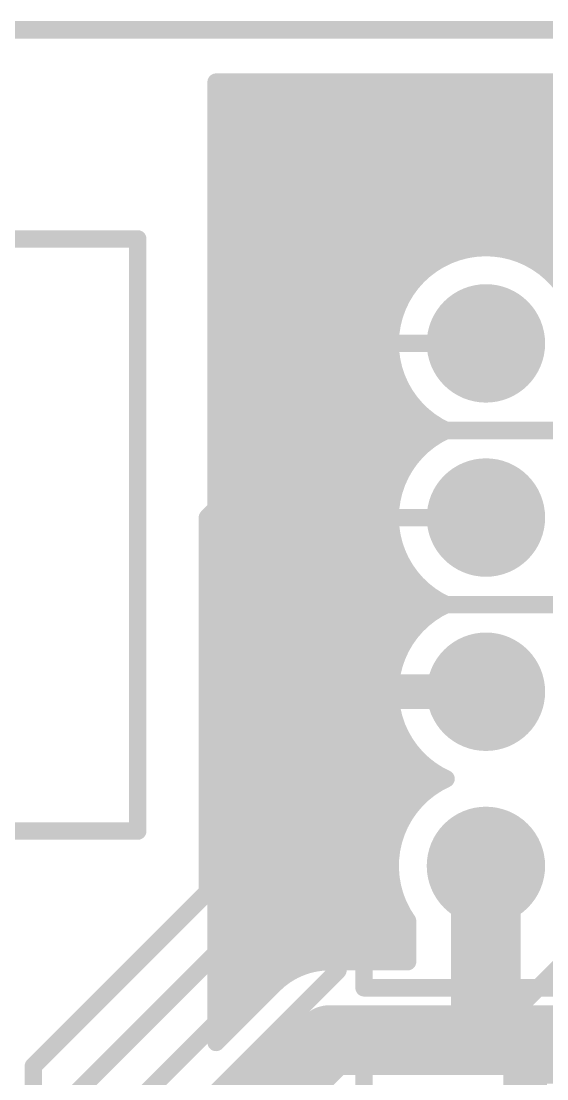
# Model space of a CAD drawing. Header units: millimetres. Extents: x 1.9 to 5.81, y 3 to 5.61.
# Drawn here: x 5.013 to 5.315, y 4.998 to 5.605 of the extents above; entities that cross this region are included whole.
import ezdxf

# ---------------------------------------------------------------- set-up
doc = ezdxf.new("R2010")
doc.units = ezdxf.units.MM
doc.header["$MEASUREMENT"] = 0
for name, color, linetype in [('BottomLayer', 5, 'Continuous'), ('BottomSolder', 6, 'Continuous'), ('KeepOutLayer', 6, 'Continuous'), ('MultiLayer', 9, 'Continuous'), ('TopLayer', 1, 'Continuous'), ('TopOverlay', 2, 'Continuous'), ('TopSolder', 216, 'Continuous')]:
    doc.layers.add(name, color=color, linetype=linetype)

msp = doc.modelspace()

# ---------------------------------------------------------------- linework, layer by layer
at = {"layer": 'BottomLayer'}
for points, const_width in [([(5.125, 5.57), (5.63577, 5.57)], 0.01), ([(5.125, 5.57), (5.63577, 5.57)], 0.01), ([(5.125, 5.01864), (5.125, 5.57)], 0.01), ([(5.13, 5.02364), (5.13, 5.57)], 0.01), ([(5.14, 5.03364), (5.14, 5.57)], 0.01), ([(5.15, 5.04364), (5.15, 5.57)], 0.01), ([(5.16, 5.05354), (5.16, 5.57)], 0.01), ([(5.17, 5.06031), (5.17, 5.57)], 0.01), ([(5.18, 5.06387), (5.18, 5.57)], 0.01), ([(5.19, 5.065), (5.19, 5.57)], 0.01), ([(5.2, 5.065), (5.2, 5.57)], 0.01), ([(5.21, 5.065), (5.21, 5.57)], 0.01), ([(5.22, 5.065), (5.22, 5.57)], 0.01), ([(5.23, 5.44291), (5.23, 5.57)], 0.01), ([(5.24, 5.45775), (5.24, 5.57)], 0.01), ([(5.25, 5.4661), (5.25, 5.57)], 0.01), ([(5.26, 5.47123), (5.26, 5.57)], 0.01), ([(5.27, 5.47408), (5.27, 5.57)], 0.01), ([(5.28, 5.475), (5.28, 5.57)], 0.01), ([(5.29, 5.47408), (5.29, 5.57)], 0.01), ([(5.3, 5.47123), (5.3, 5.57)], 0.01), ([(5.31, 5.4661), (5.31, 5.57)], 0.01), ([(5.125, 5.56), (5.62635, 5.56)], 0.01), ([(5.125, 5.55), (5.61922, 5.55)], 0.01), ([(5.125, 5.54), (5.61383, 5.54)], 0.01), ([(5.125, 5.53), (5.60986, 5.53)], 0.01), ([(5.125, 5.52), (5.60713, 5.52)], 0.01), ([(5.125, 5.51), (5.60553, 5.51)], 0.01), ([(5.125, 5.5), (5.605, 5.5)], 0.01), ([(5.125, 5.49), (5.60553, 5.49)], 0.01), ([(5.125, 5.48), (5.60713, 5.48)], 0.01), ([(5.125, 5.47), (5.25709, 5.47)], 0.01), ([(5.30291, 5.47), (5.35709, 5.47)], 0.01), ([(5.125, 5.46), (5.24225, 5.46)], 0.01), ([(5.31775, 5.46), (5.34225, 5.46)], 0.01), ([(5.125, 5.45), (5.2339, 5.45)], 0.01), ([(5.125, 5.44), (5.22877, 5.44)], 0.01), ([(5.125, 5.43), (5.22592, 5.43)], 0.01), ([(5.125, 5.42), (5.225, 5.42)], 0.01), ([(5.125, 5.41), (5.22592, 5.41)], 0.01), ([(5.125, 5.4), (5.22877, 5.4)], 0.01), ([(5.23, 5.34291), (5.23, 5.39709)], 0.01), ([(5.125, 5.39), (5.2339, 5.39)], 0.01), ([(5.24, 5.35775), (5.24, 5.38225)], 0.01), ([(5.125, 5.38), (5.24225, 5.38)], 0.01), ([(5.125, 5.37), (5.25709, 5.37)], 0.01), ([(5.25, 5.3661), (5.25, 5.3739)], 0.01), ([(5.125, 5.36), (5.24225, 5.36)], 0.01), ([(5.125, 5.35), (5.2339, 5.35)], 0.01), ([(5.125, 5.34), (5.22877, 5.34)], 0.01), ([(5.125, 5.33), (5.22592, 5.33)], 0.01), ([(5.125, 5.32), (5.225, 5.32)], 0.01), ([(5.125, 5.31), (5.22592, 5.31)], 0.01), ([(5.125, 5.3), (5.22877, 5.3)], 0.01), ([(5.23, 5.24291), (5.23, 5.29709)], 0.01), ([(5.125, 5.29), (5.2339, 5.29)], 0.01), ([(5.125, 5.28), (5.24225, 5.28)], 0.01), ([(5.24, 5.25775), (5.24, 5.28225)], 0.01), ([(5.25, 5.2661), (5.25, 5.2739)], 0.01), ([(5.125, 5.27), (5.25709, 5.27)], 0.01), ([(5.125, 5.26), (5.24225, 5.26)], 0.01), ([(5.125, 5.25), (5.2339, 5.25)], 0.01), ([(5.125, 5.24), (5.22877, 5.24)], 0.01), ([(5.125, 5.23), (5.22592, 5.23)], 0.01), ([(5.23, 5.22), (5.28, 5.22)], 0.02), ([(5.125, 5.22), (5.225, 5.22)], 0.01), ([(5.125, 5.21), (5.22592, 5.21)], 0.01), ([(5.125, 5.2), (5.22877, 5.2)], 0.01), ([(5.23, 5.14291), (5.23, 5.19709)], 0.01), ([(5.125, 5.19), (5.2339, 5.19)], 0.01), ([(5.24, 5.15775), (5.24, 5.18225)], 0.01), ([(5.125, 5.18), (5.24225, 5.18)], 0.01), ([(5.125, 5.17), (5.25709, 5.17)], 0.01), ([(5.25, 5.1661), (5.25, 5.1739)], 0.01), ([(5.125, 5.16), (5.24225, 5.16)], 0.01), ([(5.125, 5.15), (5.2339, 5.15)], 0.01), ([(5.125, 5.14), (5.22877, 5.14)], 0.01), ([(5.28, 5.02), (5.28, 5.12)], 0.04), ([(5.125, 5.13), (5.22592, 5.13)], 0.01), ([(5.125, 5.12), (5.225, 5.12)], 0.01), ([(5.125, 5.11), (5.22592, 5.11)], 0.01), ([(5.125, 5.1), (5.22877, 5.1)], 0.01), ([(5.23, 5.065), (5.23, 5.09709)], 0.01), ([(5.125, 5.09), (5.2339, 5.09)], 0.01), ([(5.235, 5.065), (5.235, 5.08838)], 0.01), ([(5.125, 5.08), (5.235, 5.08)], 0.01), ([(5.125, 5.07), (5.235, 5.07)], 0.01), ([(5.125, 5.06), (5.16938, 5.06)], 0.01), ([(5.19, 5.065), (5.235, 5.065)], 0.01), ([(5.125, 5.01864), (5.15816, 5.0518)], 0.01), ([(5.125, 5.05), (5.15636, 5.05)], 0.01), ([(5.125, 5.04), (5.14636, 5.04)], 0.01), ([(5.04, 4.87), (5.19, 5.02)], 0.04), ([(5.125, 5.03), (5.13636, 5.03)], 0.01), ([(5.19, 5.02), (5.39, 5.02)], 0.04)]:
    msp.add_lwpolyline(points, dxfattribs=dict(at, const_width=const_width))
for points, const_width in [([(5.1225, 5.57, 1), (5.1275, 5.57, 1)], 0.005), ([(5.1225, 5.57, 1), (5.1275, 5.57, 1)], 0.005), ([(5.1225, 5.57, 1), (5.1275, 5.57, 1)], 0.005), ([(5.1275, 5.57, 1), (5.1325, 5.57, 1)], 0.005), ([(5.1375, 5.57, 1), (5.1425, 5.57, 1)], 0.005), ([(5.1475, 5.57, 1), (5.1525, 5.57, 1)], 0.005), ([(5.1575, 5.57, 1), (5.1625, 5.57, 1)], 0.005), ([(5.1675, 5.57, 1), (5.1725, 5.57, 1)], 0.005), ([(5.1775, 5.57, 1), (5.1825, 5.57, 1)], 0.005), ([(5.1875, 5.57, 1), (5.1925, 5.57, 1)], 0.005), ([(5.1975, 5.57, 1), (5.2025, 5.57, 1)], 0.005), ([(5.2075, 5.57, 1), (5.2125, 5.57, 1)], 0.005), ([(5.2175, 5.57, 1), (5.2225, 5.57, 1)], 0.005), ([(5.2275, 5.57, 1), (5.2325, 5.57, 1)], 0.005), ([(5.2375, 5.57, 1), (5.2425, 5.57, 1)], 0.005), ([(5.2475, 5.57, 1), (5.2525, 5.57, 1)], 0.005), ([(5.2575, 5.57, 1), (5.2625, 5.57, 1)], 0.005), ([(5.2675, 5.57, 1), (5.2725, 5.57, 1)], 0.005), ([(5.2775, 5.57, 1), (5.2825, 5.57, 1)], 0.005), ([(5.2875, 5.57, 1), (5.2925, 5.57, 1)], 0.005), ([(5.2975, 5.57, 1), (5.3025, 5.57, 1)], 0.005), ([(5.3075, 5.57, 1), (5.3125, 5.57, 1)], 0.005), ([(5.1225, 5.56, 1), (5.1275, 5.56, 1)], 0.005), ([(5.1225, 5.55, 1), (5.1275, 5.55, 1)], 0.005), ([(5.1225, 5.54, 1), (5.1275, 5.54, 1)], 0.005), ([(5.1225, 5.53, 1), (5.1275, 5.53, 1)], 0.005), ([(5.1225, 5.52, 1), (5.1275, 5.52, 1)], 0.005), ([(5.1225, 5.51, 1), (5.1275, 5.51, 1)], 0.005), ([(5.1225, 5.5, 1), (5.1275, 5.5, 1)], 0.005), ([(5.1225, 5.49, 1), (5.1275, 5.49, 1)], 0.005), ([(5.1225, 5.48, 1), (5.1275, 5.48, 1)], 0.005), ([(5.2675, 5.47408, 1), (5.2725, 5.47408, 1)], 0.005), ([(5.2775, 5.475, 1), (5.2825, 5.475, 1)], 0.005), ([(5.2875, 5.47408, 1), (5.2925, 5.47408, 1)], 0.005), ([(5.1225, 5.47, 1), (5.1275, 5.47, 1)], 0.005), ([(5.25459, 5.47, 1), (5.25959, 5.47, 1)], 0.005), ([(5.2575, 5.47123, 1), (5.2625, 5.47123, 1)], 0.005), ([(5.2975, 5.47123, 1), (5.3025, 5.47123, 1)], 0.005), ([(5.30041, 5.47, 1), (5.30541, 5.47, 1)], 0.005), ([(5.2475, 5.4661, 1), (5.2525, 5.4661, 1)], 0.005), ([(5.3075, 5.4661, 1), (5.3125, 5.4661, 1)], 0.005), ([(5.1225, 5.46, 1), (5.1275, 5.46, 1)], 0.005), ([(5.2375, 5.45775, 1), (5.2425, 5.45775, 1)], 0.005), ([(5.23975, 5.46, 1), (5.24475, 5.46, 1)], 0.005), ([(5.31525, 5.46, 1), (5.32025, 5.46, 1)], 0.005), ([(5.1225, 5.45, 1), (5.1275, 5.45, 1)], 0.005), ([(5.2314, 5.45, 1), (5.2364, 5.45, 1)], 0.005), ([(5.2275, 5.44291, 1), (5.2325, 5.44291, 1)], 0.005), ([(5.265, 5.42, 1), (5.295, 5.42, 1)], 0.03), ([(5.1225, 5.44, 1), (5.1275, 5.44, 1)], 0.005), ([(5.22627, 5.44, 1), (5.23127, 5.44, 1)], 0.005), ([(5.1225, 5.43, 1), (5.1275, 5.43, 1)], 0.005), ([(5.22342, 5.43, 1), (5.22842, 5.43, 1)], 0.005), ([(5.1225, 5.42, 1), (5.1275, 5.42, 1)], 0.005), ([(5.2225, 5.42, 1), (5.2275, 5.42, 1)], 0.005), ([(5.1225, 5.41, 1), (5.1275, 5.41, 1)], 0.005), ([(5.22342, 5.41, 1), (5.22842, 5.41, 1)], 0.005), ([(5.1225, 5.4, 1), (5.1275, 5.4, 1)], 0.005), ([(5.22627, 5.4, 1), (5.23127, 5.4, 1)], 0.005), ([(5.2275, 5.39709, 1), (5.2325, 5.39709, 1)], 0.005), ([(5.1225, 5.39, 1), (5.1275, 5.39, 1)], 0.005), ([(5.2314, 5.39, 1), (5.2364, 5.39, 1)], 0.005), ([(5.2375, 5.38225, 1), (5.2425, 5.38225, 1)], 0.005), ([(5.1225, 5.38, 1), (5.1275, 5.38, 1)], 0.005), ([(5.23975, 5.38, 1), (5.24475, 5.38, 1)], 0.005), ([(5.1225, 5.37, 1), (5.1275, 5.37, 1)], 0.005), ([(5.2475, 5.3739, 1), (5.2525, 5.3739, 1)], 0.005), ([(5.25459, 5.37, 1), (5.25959, 5.37, 1)], 0.005), ([(5.25459, 5.37, 1), (5.25959, 5.37, 1)], 0.005), ([(5.25459, 5.37, 1), (5.25959, 5.37, 1)], 0.005), ([(5.2475, 5.3661, 1), (5.2525, 5.3661, 1)], 0.005), ([(5.1225, 5.36, 1), (5.1275, 5.36, 1)], 0.005), ([(5.2375, 5.35775, 1), (5.2425, 5.35775, 1)], 0.005), ([(5.23975, 5.36, 1), (5.24475, 5.36, 1)], 0.005), ([(5.1225, 5.35, 1), (5.1275, 5.35, 1)], 0.005), ([(5.2314, 5.35, 1), (5.2364, 5.35, 1)], 0.005), ([(5.265, 5.32, 1), (5.295, 5.32, 1)], 0.03), ([(5.1225, 5.34, 1), (5.1275, 5.34, 1)], 0.005), ([(5.22627, 5.34, 1), (5.23127, 5.34, 1)], 0.005), ([(5.2275, 5.34291, 1), (5.2325, 5.34291, 1)], 0.005), ([(5.1225, 5.33, 1), (5.1275, 5.33, 1)], 0.005), ([(5.22342, 5.33, 1), (5.22842, 5.33, 1)], 0.005), ([(5.1225, 5.32, 1), (5.1275, 5.32, 1)], 0.005), ([(5.2225, 5.32, 1), (5.2275, 5.32, 1)], 0.005), ([(5.1225, 5.31, 1), (5.1275, 5.31, 1)], 0.005), ([(5.22342, 5.31, 1), (5.22842, 5.31, 1)], 0.005), ([(5.1225, 5.3, 1), (5.1275, 5.3, 1)], 0.005), ([(5.22627, 5.3, 1), (5.23127, 5.3, 1)], 0.005), ([(5.2275, 5.29709, 1), (5.2325, 5.29709, 1)], 0.005), ([(5.1225, 5.29, 1), (5.1275, 5.29, 1)], 0.005), ([(5.2314, 5.29, 1), (5.2364, 5.29, 1)], 0.005), ([(5.1225, 5.28, 1), (5.1275, 5.28, 1)], 0.005), ([(5.2375, 5.28225, 1), (5.2425, 5.28225, 1)], 0.005), ([(5.23975, 5.28, 1), (5.24475, 5.28, 1)], 0.005), ([(5.2475, 5.2739, 1), (5.2525, 5.2739, 1)], 0.005), ([(5.1225, 5.27, 1), (5.1275, 5.27, 1)], 0.005), ([(5.2475, 5.2661, 1), (5.2525, 5.2661, 1)], 0.005), ([(5.25459, 5.27, 1), (5.25959, 5.27, 1)], 0.005), ([(5.25459, 5.27, 1), (5.25959, 5.27, 1)], 0.005), ([(5.25459, 5.27, 1), (5.25959, 5.27, 1)], 0.005), ([(5.1225, 5.26, 1), (5.1275, 5.26, 1)], 0.005), ([(5.23975, 5.26, 1), (5.24475, 5.26, 1)], 0.005), ([(5.2375, 5.25775, 1), (5.2425, 5.25775, 1)], 0.005), ([(5.1225, 5.25, 1), (5.1275, 5.25, 1)], 0.005), ([(5.2314, 5.25, 1), (5.2364, 5.25, 1)], 0.005), ([(5.2275, 5.24291, 1), (5.2325, 5.24291, 1)], 0.005), ([(5.265, 5.22, 1), (5.295, 5.22, 1)], 0.03), ([(5.1225, 5.24, 1), (5.1275, 5.24, 1)], 0.005), ([(5.22627, 5.24, 1), (5.23127, 5.24, 1)], 0.005), ([(5.1225, 5.23, 1), (5.1275, 5.23, 1)], 0.005), ([(5.22342, 5.23, 1), (5.22842, 5.23, 1)], 0.005), ([(5.225, 5.22, 1), (5.235, 5.22, 1)], 0.01), ([(5.275, 5.22, 1), (5.285, 5.22, 1)], 0.01), ([(5.1225, 5.22, 1), (5.1275, 5.22, 1)], 0.005), ([(5.2225, 5.22, 1), (5.2275, 5.22, 1)], 0.005), ([(5.1225, 5.21, 1), (5.1275, 5.21, 1)], 0.005), ([(5.22342, 5.21, 1), (5.22842, 5.21, 1)], 0.005), ([(5.1225, 5.2, 1), (5.1275, 5.2, 1)], 0.005), ([(5.22627, 5.2, 1), (5.23127, 5.2, 1)], 0.005), ([(5.2275, 5.19709, 1), (5.2325, 5.19709, 1)], 0.005), ([(5.1225, 5.19, 1), (5.1275, 5.19, 1)], 0.005), ([(5.2314, 5.19, 1), (5.2364, 5.19, 1)], 0.005), ([(5.2375, 5.18225, 1), (5.2425, 5.18225, 1)], 0.005), ([(5.1225, 5.18, 1), (5.1275, 5.18, 1)], 0.005), ([(5.23975, 5.18, 1), (5.24475, 5.18, 1)], 0.005), ([(5.1225, 5.17, 1), (5.1275, 5.17, 1)], 0.005), ([(5.2475, 5.1739, 1), (5.2525, 5.1739, 1)], 0.005), ([(5.25459, 5.17, 1), (5.25959, 5.17, 1)], 0.005), ([(5.25459, 5.17, 1), (5.25959, 5.17, 1)], 0.005), ([(5.25459, 5.17, 1), (5.25959, 5.17, 1)], 0.005), ([(5.2475, 5.1661, 1), (5.2525, 5.1661, 1)], 0.005), ([(5.1225, 5.16, 1), (5.1275, 5.16, 1)], 0.005), ([(5.2375, 5.15775, 1), (5.2425, 5.15775, 1)], 0.005), ([(5.23975, 5.16, 1), (5.24475, 5.16, 1)], 0.005), ([(5.1225, 5.15, 1), (5.1275, 5.15, 1)], 0.005), ([(5.2314, 5.15, 1), (5.2364, 5.15, 1)], 0.005), ([(5.265, 5.12, 1), (5.295, 5.12, 1)], 0.03), ([(5.1225, 5.14, 1), (5.1275, 5.14, 1)], 0.005), ([(5.22627, 5.14, 1), (5.23127, 5.14, 1)], 0.005), ([(5.2275, 5.14291, 1), (5.2325, 5.14291, 1)], 0.005), ([(5.27, 5.12, 1), (5.29, 5.12, 1)], 0.02), ([(5.1225, 5.13, 1), (5.1275, 5.13, 1)], 0.005), ([(5.22342, 5.13, 1), (5.22842, 5.13, 1)], 0.005), ([(5.1225, 5.12, 1), (5.1275, 5.12, 1)], 0.005), ([(5.2225, 5.12, 1), (5.2275, 5.12, 1)], 0.005), ([(5.1225, 5.11, 1), (5.1275, 5.11, 1)], 0.005), ([(5.22342, 5.11, 1), (5.22842, 5.11, 1)], 0.005), ([(5.1225, 5.1, 1), (5.1275, 5.1, 1)], 0.005), ([(5.22627, 5.1, 1), (5.23127, 5.1, 1)], 0.005), ([(5.2275, 5.09709, 1), (5.2325, 5.09709, 1)], 0.005), ([(5.1225, 5.09, 1), (5.1275, 5.09, 1)], 0.005), ([(5.2314, 5.09, 1), (5.2364, 5.09, 1)], 0.005), ([(5.2325, 5.08838, 1), (5.2375, 5.08838, 1)], 0.005), ([(5.2325, 5.08838, 1), (5.2375, 5.08838, 1)], 0.005), ([(5.1225, 5.08, 1), (5.1275, 5.08, 1)], 0.005), ([(5.2325, 5.08, 1), (5.2375, 5.08, 1)], 0.005), ([(5.1225, 5.07, 1), (5.1275, 5.07, 1)], 0.005), ([(5.2325, 5.07, 1), (5.2375, 5.07, 1)], 0.005), ([(5.1225, 5.06, 1), (5.1275, 5.06, 1)], 0.005), ([(5.16688, 5.06, 1), (5.17188, 5.06, 1)], 0.005), ([(5.1675, 5.06031, 1), (5.1725, 5.06031, 1)], 0.005), ([(5.1775, 5.06387, 1), (5.1825, 5.06387, 1)], 0.005), ([(5.1875, 5.065, 1), (5.1925, 5.065, 1)], 0.005), ([(5.1875, 5.065, 1), (5.1925, 5.065, 1)], 0.005), ([(5.1875, 5.065, 1), (5.1925, 5.065, 1)], 0.005), ([(5.1875, 5.065, 1), (5.1925, 5.065, 1)], 0.005), ([(5.1975, 5.065, 1), (5.2025, 5.065, 1)], 0.005), ([(5.2075, 5.065, 1), (5.2125, 5.065, 1)], 0.005), ([(5.2175, 5.065, 1), (5.2225, 5.065, 1)], 0.005), ([(5.2275, 5.065, 1), (5.2325, 5.065, 1)], 0.005), ([(5.2325, 5.065, 1), (5.2375, 5.065, 1)], 0.005), ([(5.2325, 5.065, 1), (5.2375, 5.065, 1)], 0.005), ([(5.1575, 5.05354, 1), (5.1625, 5.05354, 1)], 0.005), ([(5.1225, 5.05, 1), (5.1275, 5.05, 1)], 0.005), ([(5.15386, 5.05, 1), (5.15886, 5.05, 1)], 0.005), ([(5.15566, 5.0518, 1), (5.16066, 5.0518, 1)], 0.005), ([(5.15566, 5.0518, 1), (5.16066, 5.0518, 1)], 0.005), ([(5.15568, 5.05182, 1), (5.16068, 5.05182, 1)], 0.005), ([(5.1475, 5.04364, 1), (5.1525, 5.04364, 1)], 0.005), ([(5.1225, 5.04, 1), (5.1275, 5.04, 1)], 0.005), ([(5.14386, 5.04, 1), (5.14886, 5.04, 1)], 0.005), ([(5.1225, 5.03, 1), (5.1275, 5.03, 1)], 0.005), ([(5.13386, 5.03, 1), (5.13886, 5.03, 1)], 0.005), ([(5.1375, 5.03364, 1), (5.1425, 5.03364, 1)], 0.005), ([(5.18, 5.02, 1), (5.2, 5.02, 1)], 0.02), ([(5.18, 5.02, 1), (5.2, 5.02, 1)], 0.02), ([(5.27, 5.02, 1), (5.29, 5.02, 1)], 0.02), ([(5.1275, 5.02364, 1), (5.1325, 5.02364, 1)], 0.005), ([(5.1225, 5.01864, 1), (5.1275, 5.01864, 1)], 0.005), ([(5.1225, 5.01864, 1), (5.1275, 5.01864, 1)], 0.005)]:
    msp.add_lwpolyline(points, format="xyb", close=True, dxfattribs=dict(at, const_width=const_width))
at = {"layer": 'BottomLayer', "const_width": 0.01}
for points in [[(5.25709, 5.37, -1.438276), (5.33, 5.44291)], [(5.25709, 5.27, -0.641742), (5.25709, 5.37)], [(5.25709, 5.17, -0.641742), (5.25709, 5.27)], [(5.235, 5.08838, -0.468843), (5.25709, 5.17)], [(5.15816, 5.0518, -0.19906), (5.19, 5.065)], [(5.15818, 5.05182, -0.198912), (5.19, 5.065)]]:
    msp.add_lwpolyline(points, format="xyb", dxfattribs=at)
at = {"layer": 'BottomSolder', "const_width": 0.034}
for points in [[(5.263, 5.42, 1), (5.297, 5.42, 1)], [(5.263, 5.42, 1), (5.297, 5.42, 1)], [(5.263, 5.32, 1), (5.297, 5.32, 1)], [(5.263, 5.32, 1), (5.297, 5.32, 1)], [(5.263, 5.22, 1), (5.297, 5.22, 1)], [(5.263, 5.22, 1), (5.297, 5.22, 1)], [(5.263, 5.12, 1), (5.297, 5.12, 1)], [(5.263, 5.12, 1), (5.297, 5.12, 1)]]:
    msp.add_lwpolyline(points, format="xyb", close=True, dxfattribs=at)
at = {"layer": 'KeepOutLayer', "const_width": 0.01}
for points in [[(1.9, 5.6), (5.8, 5.6)], [(5, 5.48), (5.08, 5.48)], [(5.08, 5.14), (5.08, 5.48)], [(5, 5.14), (5.08, 5.14)]]:
    msp.add_lwpolyline(points, dxfattribs=at)
at = {"layer": 'KeepOutLayer', "const_width": 0.005}
for points in [[(5.0775, 5.48, 1), (5.0825, 5.48, 1)], [(5.0775, 5.48, 1), (5.0825, 5.48, 1)], [(5.0775, 5.14, 1), (5.0825, 5.14, 1)], [(5.0775, 5.14, 1), (5.0825, 5.14, 1)]]:
    msp.add_lwpolyline(points, format="xyb", close=True, dxfattribs=at)
at = {"layer": 'MultiLayer', "const_width": 0.03}
for points in [[(5.265, 5.42, 1), (5.295, 5.42, 1)], [(5.265, 5.32, 1), (5.295, 5.32, 1)], [(5.265, 5.22, 1), (5.295, 5.22, 1)], [(5.265, 5.12, 1), (5.295, 5.12, 1)]]:
    msp.add_lwpolyline(points, format="xyb", close=True, dxfattribs=at)
at = {"layer": 'TopLayer', "const_width": 0.01}
for points in [[(5.125, 5.57), (5.63577, 5.57)], [(5.125, 5.57), (5.63577, 5.57)], [(5.125, 5.36743), (5.125, 5.57)], [(5.13, 5.37243), (5.13, 5.57)], [(5.14, 5.38243), (5.14, 5.57)], [(5.15, 5.39243), (5.15, 5.57)], [(5.16, 5.40243), (5.16, 5.57)], [(5.17, 5.41243), (5.17, 5.57)], [(5.18, 5.42243), (5.18, 5.57)], [(5.19, 5.43243), (5.19, 5.57)], [(5.2, 5.44236), (5.2, 5.57)], [(5.21, 5.44828), (5.21, 5.57)], [(5.22, 5.45), (5.22, 5.57)], [(5.23, 5.45), (5.23, 5.57)], [(5.24, 5.45775), (5.24, 5.57)], [(5.25, 5.4661), (5.25, 5.57)], [(5.26, 5.47123), (5.26, 5.57)], [(5.27, 5.47408), (5.27, 5.57)], [(5.28, 5.475), (5.28, 5.57)], [(5.29, 5.47408), (5.29, 5.57)], [(5.3, 5.47123), (5.3, 5.57)], [(5.31, 5.4661), (5.31, 5.57)], [(5.125, 5.56), (5.62635, 5.56)], [(5.125, 5.55), (5.61922, 5.55)], [(5.125, 5.54), (5.61383, 5.54)], [(5.125, 5.53), (5.60986, 5.53)], [(5.125, 5.52), (5.60713, 5.52)], [(5.125, 5.51), (5.60553, 5.51)], [(5.125, 5.5), (5.605, 5.5)], [(5.125, 5.49), (5.60553, 5.49)], [(5.125, 5.48), (5.60713, 5.48)], [(5.125, 5.47), (5.25709, 5.47)], [(5.30291, 5.47), (5.35709, 5.47)], [(5.125, 5.46), (5.24225, 5.46)], [(5.31775, 5.46), (5.34225, 5.46)], [(5.125, 5.45), (5.22, 5.45)], [(5.22, 5.45), (5.2339, 5.45)], [(5.22, 5.45), (5.2339, 5.45)], [(5.125, 5.36743), (5.19877, 5.4412)], [(5.125, 5.44), (5.19757, 5.44)], [(5.125, 5.43), (5.18757, 5.43)], [(5.12, 5.32), (5.22, 5.42)], [(5.125, 5.42), (5.17757, 5.42)], [(5.22, 5.42), (5.28, 5.42)], [(5.125, 5.41), (5.16757, 5.41)], [(5.125, 5.4), (5.15757, 5.4)], [(5.125, 5.39), (5.14757, 5.39)], [(5.125, 5.38), (5.13757, 5.38)], [(5.145, 5.295), (5.22, 5.37)], [(5.22, 5.37), (5.33, 5.37)], [(5.12, 5.105), (5.12, 5.32)], [(5.17, 5.265), (5.225, 5.32)], [(5.225, 5.32), (5.28, 5.32)], [(5.145, 5.09), (5.145, 5.295)], [(5.195, 5.23), (5.235, 5.27)], [(5.235, 5.27), (5.33, 5.27)], [(5.17, 5.075), (5.17, 5.265)], [(5.195, 5.06), (5.195, 5.23)], [(5.295, 5.035), (5.38, 5.12)], [(5.02, 5.005), (5.12, 5.105)], [(5.045, 4.99), (5.145, 5.09)], [(5.07, 4.975), (5.17, 5.075)], [(5.31623, 5.0138), (5.36862, 5.06619)], [(5.095, 4.96), (5.195, 5.06)], [(5.12, 4.945), (5.21, 5.035)], [(5.21, 5.035), (5.295, 5.035)], [(5.02, 4.34), (5.02, 5.005)], [(5.295, 4.95), (5.295, 5.005)], [(5.3, 4.62884), (5.3, 5.00542)], [(5.31, 4.61884), (5.31, 5.00902)], [(5.31158, 5.01), (5.385, 5.01)], [(5.295, 5), (5.385, 5)]]:
    msp.add_lwpolyline(points, dxfattribs=at)
at = {"layer": 'TopLayer'}
for points, const_width in [([(5.1225, 5.57, 1), (5.1275, 5.57, 1)], 0.005), ([(5.1225, 5.57, 1), (5.1275, 5.57, 1)], 0.005), ([(5.1225, 5.57, 1), (5.1275, 5.57, 1)], 0.005), ([(5.1275, 5.57, 1), (5.1325, 5.57, 1)], 0.005), ([(5.1375, 5.57, 1), (5.1425, 5.57, 1)], 0.005), ([(5.1475, 5.57, 1), (5.1525, 5.57, 1)], 0.005), ([(5.1575, 5.57, 1), (5.1625, 5.57, 1)], 0.005), ([(5.1675, 5.57, 1), (5.1725, 5.57, 1)], 0.005), ([(5.1775, 5.57, 1), (5.1825, 5.57, 1)], 0.005), ([(5.1875, 5.57, 1), (5.1925, 5.57, 1)], 0.005), ([(5.1975, 5.57, 1), (5.2025, 5.57, 1)], 0.005), ([(5.2075, 5.57, 1), (5.2125, 5.57, 1)], 0.005), ([(5.2175, 5.57, 1), (5.2225, 5.57, 1)], 0.005), ([(5.2275, 5.57, 1), (5.2325, 5.57, 1)], 0.005), ([(5.2375, 5.57, 1), (5.2425, 5.57, 1)], 0.005), ([(5.2475, 5.57, 1), (5.2525, 5.57, 1)], 0.005), ([(5.2575, 5.57, 1), (5.2625, 5.57, 1)], 0.005), ([(5.2675, 5.57, 1), (5.2725, 5.57, 1)], 0.005), ([(5.2775, 5.57, 1), (5.2825, 5.57, 1)], 0.005), ([(5.2875, 5.57, 1), (5.2925, 5.57, 1)], 0.005), ([(5.2975, 5.57, 1), (5.3025, 5.57, 1)], 0.005), ([(5.3075, 5.57, 1), (5.3125, 5.57, 1)], 0.005), ([(5.1225, 5.56, 1), (5.1275, 5.56, 1)], 0.005), ([(5.1225, 5.55, 1), (5.1275, 5.55, 1)], 0.005), ([(5.1225, 5.54, 1), (5.1275, 5.54, 1)], 0.005), ([(5.1225, 5.53, 1), (5.1275, 5.53, 1)], 0.005), ([(5.1225, 5.52, 1), (5.1275, 5.52, 1)], 0.005), ([(5.1225, 5.51, 1), (5.1275, 5.51, 1)], 0.005), ([(5.1225, 5.5, 1), (5.1275, 5.5, 1)], 0.005), ([(5.1225, 5.49, 1), (5.1275, 5.49, 1)], 0.005), ([(5.1225, 5.48, 1), (5.1275, 5.48, 1)], 0.005), ([(5.2675, 5.47408, 1), (5.2725, 5.47408, 1)], 0.005), ([(5.2775, 5.475, 1), (5.2825, 5.475, 1)], 0.005), ([(5.2875, 5.47408, 1), (5.2925, 5.47408, 1)], 0.005), ([(5.1225, 5.47, 1), (5.1275, 5.47, 1)], 0.005), ([(5.25459, 5.47, 1), (5.25959, 5.47, 1)], 0.005), ([(5.2575, 5.47123, 1), (5.2625, 5.47123, 1)], 0.005), ([(5.2975, 5.47123, 1), (5.3025, 5.47123, 1)], 0.005), ([(5.30041, 5.47, 1), (5.30541, 5.47, 1)], 0.005), ([(5.2475, 5.4661, 1), (5.2525, 5.4661, 1)], 0.005), ([(5.3075, 5.4661, 1), (5.3125, 5.4661, 1)], 0.005), ([(5.1225, 5.46, 1), (5.1275, 5.46, 1)], 0.005), ([(5.2375, 5.45775, 1), (5.2425, 5.45775, 1)], 0.005), ([(5.23975, 5.46, 1), (5.24475, 5.46, 1)], 0.005), ([(5.31525, 5.46, 1), (5.32025, 5.46, 1)], 0.005), ([(5.1225, 5.45, 1), (5.1275, 5.45, 1)], 0.005), ([(5.2075, 5.44828, 1), (5.2125, 5.44828, 1)], 0.005), ([(5.2175, 5.45, 1), (5.2225, 5.45, 1)], 0.005), ([(5.2175, 5.45, 1), (5.2225, 5.45, 1)], 0.005), ([(5.2175, 5.45, 1), (5.2225, 5.45, 1)], 0.005), ([(5.2175, 5.45, 1), (5.2225, 5.45, 1)], 0.005), ([(5.2175, 5.45, 1), (5.2225, 5.45, 1)], 0.005), ([(5.2175, 5.45, 1), (5.2225, 5.45, 1)], 0.005), ([(5.2275, 5.45, 1), (5.2325, 5.45, 1)], 0.005), ([(5.2314, 5.45, 1), (5.2364, 5.45, 1)], 0.005), ([(5.2314, 5.45, 1), (5.2364, 5.45, 1)], 0.005), ([(5.2314, 5.45, 1), (5.2364, 5.45, 1)], 0.005), ([(5.1975, 5.44236, 1), (5.2025, 5.44236, 1)], 0.005), ([(5.265, 5.42, 1), (5.295, 5.42, 1)], 0.03), ([(5.1225, 5.44, 1), (5.1275, 5.44, 1)], 0.005), ([(5.19507, 5.44, 1), (5.20007, 5.44, 1)], 0.005), ([(5.19627, 5.4412, 1), (5.20127, 5.4412, 1)], 0.005), ([(5.19627, 5.4412, 1), (5.20127, 5.4412, 1)], 0.005), ([(5.19629, 5.44121, 1), (5.20129, 5.44121, 1)], 0.005), ([(5.1225, 5.43, 1), (5.1275, 5.43, 1)], 0.005), ([(5.18507, 5.43, 1), (5.19007, 5.43, 1)], 0.005), ([(5.1875, 5.43243, 1), (5.1925, 5.43243, 1)], 0.005), ([(5.1225, 5.42, 1), (5.1275, 5.42, 1)], 0.005), ([(5.17507, 5.42, 1), (5.18007, 5.42, 1)], 0.005), ([(5.1775, 5.42243, 1), (5.1825, 5.42243, 1)], 0.005), ([(5.2175, 5.42, 1), (5.2225, 5.42, 1)], 0.005), ([(5.2175, 5.42, 1), (5.2225, 5.42, 1)], 0.005), ([(5.2775, 5.42, 1), (5.2825, 5.42, 1)], 0.005), ([(5.1675, 5.41243, 1), (5.1725, 5.41243, 1)], 0.005), ([(5.1225, 5.41, 1), (5.1275, 5.41, 1)], 0.005), ([(5.16507, 5.41, 1), (5.17007, 5.41, 1)], 0.005), ([(5.1225, 5.4, 1), (5.1275, 5.4, 1)], 0.005), ([(5.15507, 5.4, 1), (5.16007, 5.4, 1)], 0.005), ([(5.1575, 5.40243, 1), (5.1625, 5.40243, 1)], 0.005), ([(5.1225, 5.39, 1), (5.1275, 5.39, 1)], 0.005), ([(5.14507, 5.39, 1), (5.15007, 5.39, 1)], 0.005), ([(5.1475, 5.39243, 1), (5.1525, 5.39243, 1)], 0.005), ([(5.1375, 5.38243, 1), (5.1425, 5.38243, 1)], 0.005), ([(5.1225, 5.38, 1), (5.1275, 5.38, 1)], 0.005), ([(5.13507, 5.38, 1), (5.14007, 5.38, 1)], 0.005), ([(5.1275, 5.37243, 1), (5.1325, 5.37243, 1)], 0.005), ([(5.2175, 5.37, 1), (5.2225, 5.37, 1)], 0.005), ([(5.2175, 5.37, 1), (5.2225, 5.37, 1)], 0.005), ([(5.1225, 5.36743, 1), (5.1275, 5.36743, 1)], 0.005), ([(5.1225, 5.36743, 1), (5.1275, 5.36743, 1)], 0.005), ([(5.265, 5.32, 1), (5.295, 5.32, 1)], 0.03), ([(5.1175, 5.32, 1), (5.1225, 5.32, 1)], 0.005), ([(5.1175, 5.32, 1), (5.1225, 5.32, 1)], 0.005), ([(5.2225, 5.32, 1), (5.2275, 5.32, 1)], 0.005), ([(5.2225, 5.32, 1), (5.2275, 5.32, 1)], 0.005), ([(5.2775, 5.32, 1), (5.2825, 5.32, 1)], 0.005), ([(5.1425, 5.295, 1), (5.1475, 5.295, 1)], 0.005), ([(5.1425, 5.295, 1), (5.1475, 5.295, 1)], 0.005), ([(5.2325, 5.27, 1), (5.2375, 5.27, 1)], 0.005), ([(5.2325, 5.27, 1), (5.2375, 5.27, 1)], 0.005), ([(5.1675, 5.265, 1), (5.1725, 5.265, 1)], 0.005), ([(5.1675, 5.265, 1), (5.1725, 5.265, 1)], 0.005), ([(5.265, 5.22, 1), (5.295, 5.22, 1)], 0.03), ([(5.1925, 5.23, 1), (5.1975, 5.23, 1)], 0.005), ([(5.1925, 5.23, 1), (5.1975, 5.23, 1)], 0.005), ([(5.265, 5.12, 1), (5.295, 5.12, 1)], 0.03), ([(5.1175, 5.105, 1), (5.1225, 5.105, 1)], 0.005), ([(5.1175, 5.105, 1), (5.1225, 5.105, 1)], 0.005), ([(5.1425, 5.09, 1), (5.1475, 5.09, 1)], 0.005), ([(5.1425, 5.09, 1), (5.1475, 5.09, 1)], 0.005), ([(5.1675, 5.075, 1), (5.1725, 5.075, 1)], 0.005), ([(5.1675, 5.075, 1), (5.1725, 5.075, 1)], 0.005), ([(5.1925, 5.06, 1), (5.1975, 5.06, 1)], 0.005), ([(5.1925, 5.06, 1), (5.1975, 5.06, 1)], 0.005), ([(5.2075, 5.035, 1), (5.2125, 5.035, 1)], 0.005), ([(5.2075, 5.035, 1), (5.2125, 5.035, 1)], 0.005), ([(5.2925, 5.035, 1), (5.2975, 5.035, 1)], 0.005), ([(5.2925, 5.035, 1), (5.2975, 5.035, 1)], 0.005), ([(5.31371, 5.01379, 1), (5.31871, 5.01379, 1)], 0.005), ([(5.31373, 5.0138, 1), (5.31873, 5.0138, 1)], 0.005), ([(5.31373, 5.0138, 1), (5.31873, 5.0138, 1)], 0.005), ([(5.0175, 5.005, 1), (5.0225, 5.005, 1)], 0.005), ([(5.0175, 5.005, 1), (5.0225, 5.005, 1)], 0.005), ([(5.2925, 5.005, 1), (5.2975, 5.005, 1)], 0.005), ([(5.2925, 5.005, 1), (5.2975, 5.005, 1)], 0.005), ([(5.2925, 5.005, 1), (5.2975, 5.005, 1)], 0.005), ([(5.2975, 5.00542, 1), (5.3025, 5.00542, 1)], 0.005), ([(5.3075, 5.00902, 1), (5.3125, 5.00902, 1)], 0.005), ([(5.30908, 5.01, 1), (5.31408, 5.01, 1)], 0.005), ([(5.2925, 5, 1), (5.2975, 5, 1)], 0.005)]:
    msp.add_lwpolyline(points, format="xyb", close=True, dxfattribs=dict(at, const_width=const_width))
at = {"layer": 'TopLayer', "const_width": 0.01}
for points in [[(5.2339, 5.45, -0.590953), (5.33, 5.44291)], [(5.19877, 5.4412, -0.19906), (5.22, 5.45)], [(5.19879, 5.44121, -0.198912), (5.22, 5.45)], [(5.31623, 5.0138, -0.19906), (5.295, 5.005)], [(5.31621, 5.01379, -0.198912), (5.295, 5.005)]]:
    msp.add_lwpolyline(points, format="xyb", dxfattribs=at)
at = {"layer": 'TopOverlay', "const_width": 0.01}
for points in [[(5.21, 5.49), (5.45, 5.49)], [(5.21, 5.05), (5.21, 5.49)], [(5.21, 5.05), (5.45, 5.05)], [(5.21, 5.01), (5.47, 5.01)], [(5.21, 4.59), (5.21, 5.01)]]:
    msp.add_lwpolyline(points, dxfattribs=at)
at = {"layer": 'TopOverlay', "const_width": 0.005}
for points in [[(5.2075, 5.49, 1), (5.2125, 5.49, 1)], [(5.2075, 5.49, 1), (5.2125, 5.49, 1)], [(5.2075, 5.05, 1), (5.2125, 5.05, 1)], [(5.2075, 5.05, 1), (5.2125, 5.05, 1)], [(5.2075, 5.01, 1), (5.2125, 5.01, 1)], [(5.2075, 5.01, 1), (5.2125, 5.01, 1)]]:
    msp.add_lwpolyline(points, format="xyb", close=True, dxfattribs=at)
at = {"layer": 'TopSolder', "const_width": 0.034}
for points in [[(5.263, 5.42, 1), (5.297, 5.42, 1)], [(5.263, 5.42, 1), (5.297, 5.42, 1)], [(5.263, 5.32, 1), (5.297, 5.32, 1)], [(5.263, 5.32, 1), (5.297, 5.32, 1)], [(5.263, 5.22, 1), (5.297, 5.22, 1)], [(5.263, 5.22, 1), (5.297, 5.22, 1)], [(5.263, 5.12, 1), (5.297, 5.12, 1)], [(5.263, 5.12, 1), (5.297, 5.12, 1)]]:
    msp.add_lwpolyline(points, format="xyb", close=True, dxfattribs=at)

doc.saveas('drawing.dxf')
